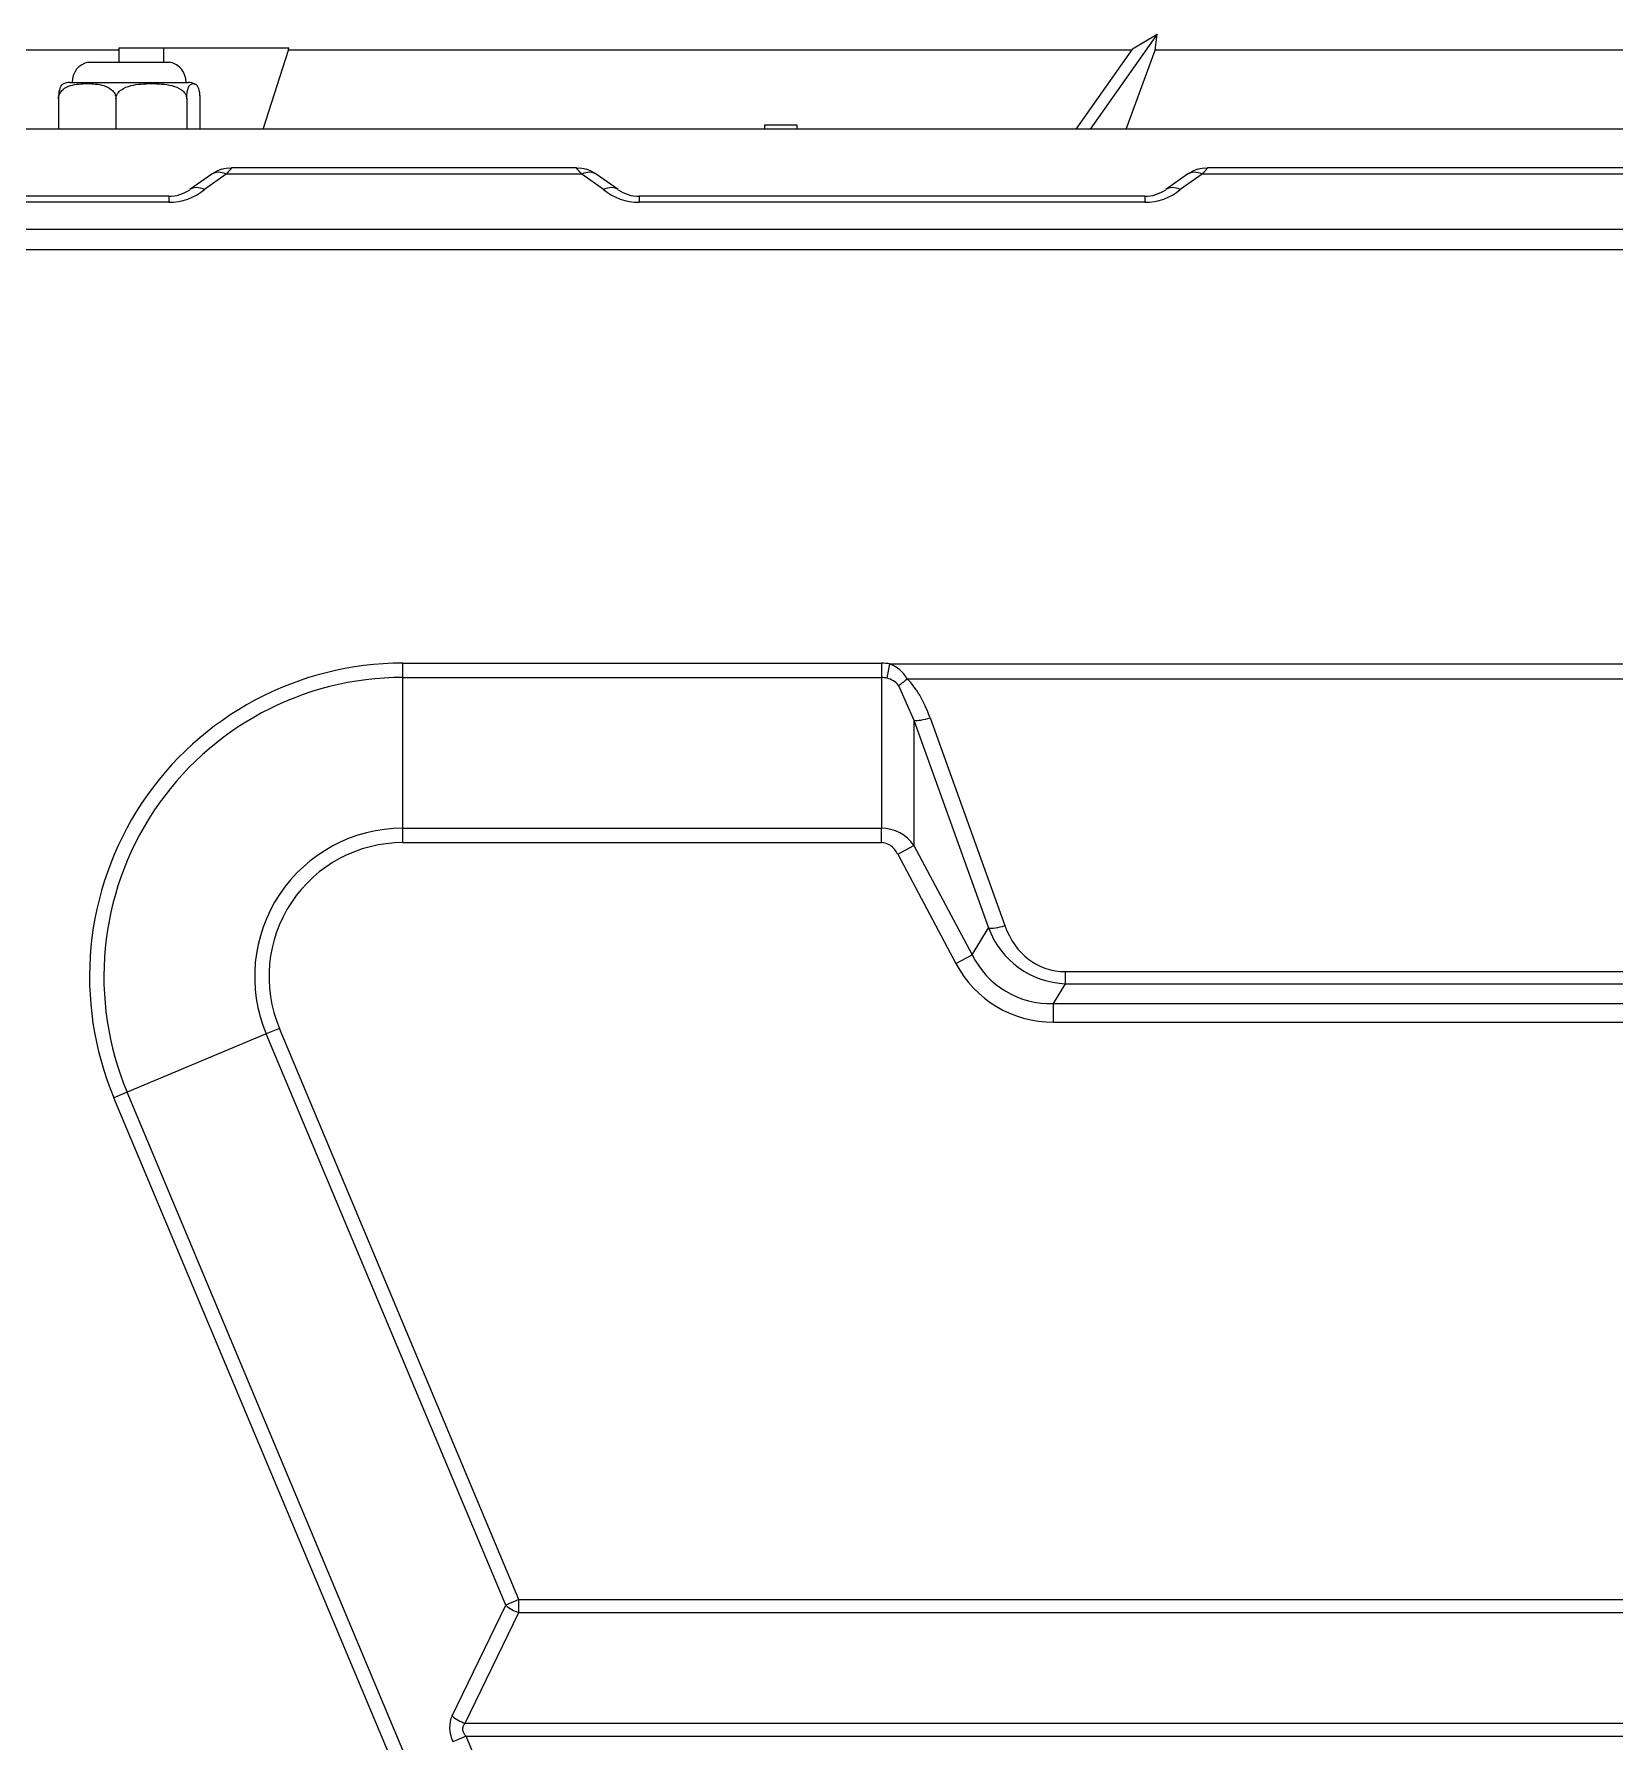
# Model space of a CAD drawing. Header units: millimetres. Extents: x 113490 to 142599, y -20467 to 115.
# Drawn here: x 129717.9 to 130106.6, y -6526.7 to -6106.8 of the extents above; entities that cross this region are included whole.
import ezdxf

# ---------------------------------------------------------------- set-up
doc = ezdxf.new("R2010")
doc.units = ezdxf.units.MM
doc.layers.add('DV1_0', color=7, linetype='Continuous')

msp = doc.modelspace()

# ---------------------------------------------------------------- linework, layer by layer
at = {"layer": 'DV1_0', "color": 7, "linetype": 'Continuous', "lineweight": 15}
for p, q in [((129994.11, -6106.81), (129977.59, -6130.18)), ((129988.01, -6110.43), (129994.11, -6106.81)), ((129993.62, -6110.72), (129994.11, -6106.81)), ((129738.71, -6110.72), (129652.1, -6110.72)), ((129731.26, -6113.68), (129751.26, -6113.68)), ((129738.71, -6110.18), (129749.73, -6110.18)), ((129738.71, -6110.18), (129738.71, -6113.68)), ((129749.73, -6110.18), (129749.73, -6113.68)), ((129749.73, -6110.18), (129780.56, -6110.18)), ((129774.2, -6130.18), (129780.5, -6110.72)), ((129780.5, -6110.72), (129780.56, -6110.18)), ((129987.98, -6110.72), (129780.5, -6110.72)), ((129988.01, -6110.43), (129974.05, -6130.18)), ((129986.42, -6130.18), (129993.62, -6110.72)), ((130218.9, -6110.72), (129993.62, -6110.72)), ((129726.76, -6118.68), (129755.76, -6118.68)), ((129723.87, -6122.68), (129723.87, -6130.18)), ((129738.04, -6122.68), (129738.04, -6130.18)), ((129755.43, -6122.68), (129755.43, -6130.18)), ((129758.65, -6122.68), (129758.65, -6130.18)), ((130603.6, -6130.18), (129609.69, -6130.18)), ((129905.52, -6129.18), (129897.52, -6129.18)), ((129897.52, -6129.18), (129897.52, -6130.18)), ((129905.52, -6130.18), (129905.52, -6129.18)), ((129761.57, -6141.28), (129756.19, -6145.05)), ((129761.81, -6141.11), (129761.57, -6141.28)), ((129851.24, -6139.68), (129766.48, -6139.68)), ((129856.15, -6141.28), (129855.91, -6141.11)), ((129861.54, -6145.05), (129856.15, -6141.28)), ((130001.57, -6141.28), (129996.19, -6145.05)), ((130001.81, -6141.11), (130001.57, -6141.28)), ((130206.04, -6139.68), (130006.48, -6139.68)), ((129751.02, -6146.68), (129626.7, -6146.68)), ((129991.02, -6146.68), (129866.7, -6146.68))]:
    msp.add_line(p, q, dxfattribs=at)
at = {"layer": 'DV1_0', "color": 7, "linetype": 'Continuous', "lineweight": 20}
for p, q in [((129765.15, -6141.22), (129759.77, -6144.99)), ((129852.57, -6141.22), (129765.15, -6141.22)), ((129857.96, -6144.99), (129852.57, -6141.22)), ((130005.15, -6141.22), (129999.77, -6144.99)), ((130207.37, -6141.22), (130005.15, -6141.22)), ((129751.02, -6146.68), (129751.02, -6148.14)), ((129866.7, -6146.68), (129866.7, -6148.14)), ((129991.02, -6146.68), (129991.02, -6148.14)), ((129751.02, -6148.14), (129626.7, -6148.14)), ((129991.02, -6148.14), (129866.7, -6148.14)), ((129548.64, -6154.76), (130663.88, -6154.76)), ((129548.64, -6159.73), (130663.88, -6159.73)), ((129808.6, -6261.47), (129926.28, -6261.47)), ((129808.6, -6265.01), (129808.6, -6261.47)), ((129808.6, -6302.08), (129808.6, -6265.01)), ((129808.6, -6265.01), (129926.28, -6265.01)), ((129926.28, -6261.47), (129926.28, -6265.01)), ((129926.28, -6265.01), (129926.28, -6302.08)), ((129927.68, -6265.18), (129928.38, -6261.68)), ((129928.38, -6261.68), (130284.14, -6261.68)), ((129930.48, -6266.98), (129934.26, -6275.5)), ((129932.58, -6265.31), (130279.94, -6265.31)), ((129934.26, -6275.5), (129934.26, -6306.3)), ((129934.26, -6275.5), (129952.64, -6326.6)), ((129938.26, -6274.91), (129956.64, -6326.01)), ((129808.6, -6302.08), (129926.28, -6302.08)), ((129808.6, -6305.61), (129808.6, -6302.08)), ((129926.28, -6305.61), (129926.28, -6302.08)), ((129808.6, -6305.61), (129926.28, -6305.61)), ((129930.27, -6308.43), (129934.26, -6306.3)), ((129934.26, -6306.3), (129948.6, -6333.22)), ((129930.27, -6308.43), (129944.61, -6335.35)), ((129948.6, -6333.22), (129952.64, -6326.6)), ((129944.61, -6335.35), (129948.6, -6333.22)), ((129968.6, -6345.2), (129971.58, -6340.3)), ((129971.58, -6337.31), (130240.94, -6337.31)), ((129971.58, -6340.3), (129971.58, -6337.31)), ((129971.58, -6340.3), (130240.94, -6340.3)), ((129968.6, -6345.2), (130243.93, -6345.2)), ((129968.6, -6349.73), (129968.6, -6345.2)), ((129774.97, -6352.64), (129740.78, -6366.98)), ((129778.23, -6351.28), (129774.97, -6352.64)), ((129833.87, -6493.1), (129774.97, -6352.64)), ((129837.13, -6491.73), (129778.23, -6351.28)), ((129968.6, -6349.73), (130243.93, -6349.73)), ((129740.78, -6366.98), (129737.52, -6368.35)), ((130012.33, -7023.69), (129737.52, -6368.35)), ((130015.59, -7022.32), (129740.78, -6366.98)), ((129837.13, -6491.73), (129833.87, -6493.1)), ((129837.13, -6491.73), (130375.39, -6491.73)), ((129837.13, -6494.93), (129837.13, -6491.73)), ((129820.69, -6520.32), (129833.87, -6493.1)), ((129823.95, -6522.15), (129837.13, -6494.93)), ((129837.13, -6494.93), (130375.39, -6494.93)), ((129824.12, -6525.35), (129820.86, -6526.72)), ((129823.95, -6522.15), (130388.57, -6522.15)), ((129824.12, -6525.35), (130388.4, -6525.35)), ((129898.08, -6701.73), (129824.12, -6525.35))]:
    msp.add_line(p, q, dxfattribs=at)
at = {"layer": 'DV1_0', "color": 7, "linetype": 'Continuous', "lineweight": 15}
for centre, radius, start, end in [((129732.26, -6118.58), 5, 101.5251, 181.1553), ((129750.26, -6118.58), 5, 358.8447, 78.4749), ((129726.76, -6122.68), 4, 90, 116.789), ((129755.76, -6122.68), 4, 63.2664, 90), ((129766.48, -6147.99), 8.31, 106.9484, 125), ((129765.68, -6144.96), 5.18, 82.4063, 109.1972), ((129852.04, -6144.96), 5.18, 70.8028, 97.5937), ((129851.24, -6147.99), 8.31, 55, 73.0515), ((130006.48, -6147.99), 8.31, 106.9484, 125), ((130005.68, -6144.96), 5.18, 82.4063, 109.1972), ((129751.02, -6137.68), 9, 270, 305), ((129866.7, -6137.68), 9, 235, 270), ((129991.02, -6137.68), 9, 270, 305)]:
    msp.add_arc(centre, radius, start, end, dxfattribs=at)
at = {"layer": 'DV1_0', "color": 7, "linetype": 'Continuous', "lineweight": 20}
for centre, radius, start, end in [((129751.23, -6135), 13.14, 269.1115, 310.5333), ((129866.5, -6135), 13.14, 229.4667, 270.8885), ((129991.23, -6135), 13.14, 269.1115, 310.5333), ((129808.6, -6338.54), 77.07, 90, 202.75), ((129808.6, -6338.54), 73.54, 90, 202.75), ((129926.27, -6272.17), 10.7, 78.6283, 89.9781), ((129926.27, -6270.77), 5.76, 75.8423, 89.9426), ((129925.51, -6269.25), 8.09, 29.1013, 69.2139), ((129926.5, -6270.1), 5.06, 38.1838, 76.5434), ((129808.6, -6338.54), 36.46, 90, 202.75), ((129926.19, -6311.89), 9.82, 34.7293, 89.5286), ((129808.6, -6338.54), 32.93, 90, 202.75), ((129972.26, -6319.42), 20.89, 200.0927, 268.1286), ((129968.34, -6322.96), 26.77, 207.5641, 270.5386), ((129967.89, -6323.71), 21.5, 206.2554, 271.8867)]:
    msp.add_arc(centre, radius, start, end, dxfattribs=at)
at = {"layer": 'DV1_0', "color": 7, "linetype": 'Continuous', "lineweight": 15}
for centre, major_axis, start_param, end_param in [((129765.15, -6146.39), (-3.58, 5.11), 5.458935, 6.283185), ((129852.57, -6146.39), (3.58, 5.11), 0, 0.82425), ((130005.15, -6146.39), (-3.58, 5.11), 5.458935, 6.283185), ((129759.77, -6150.16), (-3.58, 5.11), 5.458935, 6.283185), ((129857.96, -6150.16), (3.58, 5.11), 0, 0.82425), ((129999.77, -6150.16), (-3.58, 5.11), 5.458935, 6.283185)]:
    msp.add_ellipse(centre, major_axis=major_axis, ratio=0.647809, start_param=start_param, end_param=end_param, dxfattribs=at)
at = {"layer": 'DV1_0', "color": 7, "linetype": 'Continuous', "lineweight": 20}
for centre, major_axis, ratio, start_param, end_param in [((129932.58, -6263.77), (-3.48, -3.59), 0.220719, 0.717909, 1.347194), ((129926.32, -6293.69), (-0.05, 31.28), 0.477729, 5.355274, 5.847767), ((129938.26, -6273.37), (-4.7, -1.69), 0.292381, 0.461167, 1.46601), ((129926.28, -6312.67), (-0.01, 7.06), 0.707338, 5.356674, 6.282449), ((129956.64, -6324.47), (-4.7, -1.69), 0.292381, 0.461166, 1.466009), ((129976.36, -6311.34), (10.92, 24.7), 0.734557, 2.48522, 3.455755), ((129837.13, -6491.73), (4.5, -2.18), 0.600003, 4.2257, 4.995183), ((129831.68, -6526.71), (-10.61, 7.07), 0.665415, 0.091279, 0.78667), ((129823.95, -6518.95), (4.5, -2.18), 0.600003, 4.2257, 4.995183)]:
    msp.add_ellipse(centre, major_axis=major_axis, ratio=ratio, start_param=start_param, end_param=end_param, dxfattribs=at)
at = {"layer": 'DV1_0', "color": 7, "linetype": 'Continuous', "lineweight": 15}
for points, knots in [([(129723.87, -6122.68), (129723.87, -6122.22), (129724, -6121.78), (129724.4, -6121.03), (129724.67, -6120.72), (129725.53, -6119.97), (129726.2, -6119.67), (129728.21, -6119.06), (129729.59, -6118.98), (129731.65, -6118.98), (129732.34, -6119.01), (129733.71, -6119.15), (129734.4, -6119.27), (129735.74, -6119.68), (129736.4, -6119.98), (129737.26, -6120.74), (129737.52, -6121.04), (129737.92, -6121.78), (129738.04, -6122.22), (129738.04, -6122.68)], [0, 0, 0, 0, 0.0625, 0.0625, 0.125, 0.125, 0.25, 0.25, 0.5, 0.5, 0.625, 0.625, 0.75, 0.75, 0.875, 0.875, 0.9375, 0.9375, 1, 1, 1, 1]), ([(129724.99, -6119.09), (129724.84, -6119.17), (129724.69, -6119.28), (129724.4, -6119.68), (129724.25, -6119.98), (129724.05, -6120.74), (129723.99, -6121.04), (129723.9, -6121.78), (129723.87, -6122.22), (129723.87, -6122.68)], [0.6313126, 0.6313126, 0.6313126, 0.6313126, 0.75, 0.75, 0.875, 0.875, 0.9375, 0.9375, 1, 1, 1, 1]), ([(129738.04, -6122.68), (129738.04, -6122.23), (129738.2, -6121.78), (129738.68, -6121.04), (129739.01, -6120.73), (129740.06, -6119.98), (129740.88, -6119.68), (129742.52, -6119.27), (129743.37, -6119.15), (129745.05, -6119.01), (129745.89, -6118.98), (129747.59, -6118.98), (129748.43, -6119.01), (129750.11, -6119.15), (129750.96, -6119.27), (129752.6, -6119.68), (129753.42, -6119.98), (129754.47, -6120.73), (129754.79, -6121.04), (129755.28, -6121.79), (129755.43, -6122.23), (129755.43, -6122.68)], [0, 0, 0, 0, 0.0625, 0.0625, 0.125, 0.125, 0.25, 0.25, 0.375, 0.375, 0.5, 0.5, 0.625, 0.625, 0.75, 0.75, 0.875, 0.875, 0.9375, 0.9375, 1, 1, 1, 1]), ([(129755.43, -6122.68), (129755.43, -6122.22), (129755.46, -6121.78), (129755.55, -6121.03), (129755.61, -6120.72), (129755.81, -6119.97), (129755.96, -6119.67), (129756.41, -6119.06), (129756.73, -6118.98), (129757.2, -6118.98), (129757.35, -6119.01), (129757.66, -6119.15), (129757.82, -6119.27), (129758.12, -6119.68), (129758.27, -6119.98), (129758.47, -6120.74), (129758.53, -6121.04), (129758.62, -6121.78), (129758.65, -6122.22), (129758.65, -6122.68)], [0, 0, 0, 0, 0.0625, 0.0625, 0.125, 0.125, 0.25, 0.25, 0.5, 0.5, 0.625, 0.625, 0.75, 0.75, 0.875, 0.875, 0.9375, 0.9375, 1, 1, 1, 1]), ([(129766.48, -6139.68), (129766.48, -6139.68), (129766.48, -6139.68), (129766.48, -6139.68), (129766.47, -6139.69), (129766.46, -6139.7), (129766.45, -6139.72), (129766.43, -6139.75), (129766.4, -6139.78), (129766.38, -6139.8), (129766.37, -6139.82)], [0, 0, 0, 0, 0.0225374, 0.045499, 0.0704143, 0.098741, 0.1307989, 0.1673281, 0.2070826, 0.2462765, 0.2462765, 0.2462765, 0.2462765]), ([(129851.35, -6139.82), (129851.34, -6139.81), (129851.32, -6139.78), (129851.29, -6139.75), (129851.27, -6139.72), (129851.26, -6139.7), (129851.25, -6139.69), (129851.25, -6139.68), (129851.24, -6139.68), (129851.24, -6139.68), (129851.24, -6139.68)], [0.7510552, 0.7510552, 0.7510552, 0.7510552, 0.7916124, 0.8314593, 0.8682647, 0.9005811, 0.9291259, 0.9542346, 0.9772576, 1, 1, 1, 1]), ([(130006.48, -6139.68), (130006.48, -6139.68), (130006.48, -6139.68), (130006.48, -6139.68), (130006.47, -6139.69), (130006.46, -6139.7), (130006.45, -6139.72), (130006.43, -6139.75), (130006.4, -6139.78), (130006.38, -6139.8), (130006.37, -6139.82)], [0, 0, 0, 0, 0.0225374, 0.045499, 0.0704143, 0.098741, 0.1307989, 0.1673281, 0.2070826, 0.2462765, 0.2462765, 0.2462765, 0.2462765])]:
    msp.add_open_spline(points, degree=3, knots=knots, dxfattribs=at)
at = {"layer": 'DV1_0', "color": 7, "linetype": 'Continuous', "lineweight": 20}
for points, knots in [([(129766.37, -6139.82), (129766.37, -6139.82), (129766.36, -6139.83), (129766.33, -6139.87), (129766.29, -6139.92), (129766.25, -6139.98), (129766.2, -6140.04), (129766.14, -6140.1), (129766.09, -6140.17), (129766.03, -6140.24), (129765.97, -6140.31), (129765.9, -6140.39), (129765.82, -6140.48), (129765.75, -6140.56), (129765.66, -6140.66), (129765.57, -6140.76), (129765.48, -6140.86), (129765.38, -6140.98), (129765.27, -6141.09), (129765.19, -6141.18), (129765.15, -6141.22)], [0.2462765, 0.2462765, 0.2462765, 0.2462765, 0.2478008, 0.2893055, 0.3313105, 0.3725388, 0.4126164, 0.4523133, 0.4921019, 0.5323136, 0.5732018, 0.614975, 0.657814, 0.7018833, 0.7473363, 0.7943249, 0.8429799, 0.8935078, 0.9458807, 1, 1, 1, 1]), ([(129852.57, -6141.22), (129852.53, -6141.18), (129852.45, -6141.09), (129852.35, -6140.98), (129852.24, -6140.86), (129852.15, -6140.76), (129852.06, -6140.66), (129851.98, -6140.56), (129851.9, -6140.48), (129851.83, -6140.39), (129851.76, -6140.31), (129851.69, -6140.24), (129851.64, -6140.17), (129851.58, -6140.1), (129851.53, -6140.04), (129851.48, -6139.98), (129851.43, -6139.92), (129851.39, -6139.87), (129851.36, -6139.84), (129851.35, -6139.82), (129851.35, -6139.82)], [0, 0, 0, 0, 0.0543595, 0.1067072, 0.1570729, 0.2056296, 0.252514, 0.2978724, 0.3418516, 0.3846049, 0.4262954, 0.4671026, 0.5072332, 0.5469375, 0.5865442, 0.6265138, 0.6676215, 0.7095311, 0.7509673, 0.7510552, 0.7510552, 0.7510552, 0.7510552]), ([(130006.37, -6139.82), (130006.37, -6139.82), (130006.36, -6139.83), (130006.33, -6139.87), (130006.29, -6139.92), (130006.25, -6139.98), (130006.2, -6140.04), (130006.14, -6140.1), (130006.09, -6140.17), (130006.03, -6140.24), (130005.97, -6140.31), (130005.9, -6140.39), (130005.82, -6140.48), (130005.75, -6140.56), (130005.66, -6140.66), (130005.57, -6140.76), (130005.48, -6140.86), (130005.38, -6140.98), (130005.27, -6141.09), (130005.19, -6141.18), (130005.15, -6141.22)], [0.2462765, 0.2462765, 0.2462765, 0.2462765, 0.2478008, 0.2893055, 0.3313105, 0.3725388, 0.4126164, 0.4523133, 0.4921019, 0.5323136, 0.5732018, 0.614975, 0.657814, 0.7018833, 0.7473363, 0.7943249, 0.8429799, 0.8935078, 0.9458807, 1, 1, 1, 1]), ([(129824.12, -6525.35), (129824.02, -6525.23), (129823.84, -6525), (129823.63, -6524.65), (129823.48, -6524.32), (129823.38, -6523.99), (129823.33, -6523.68), (129823.34, -6523.37), (129823.39, -6523.07), (129823.5, -6522.77), (129823.68, -6522.45), (129823.85, -6522.25), (129823.95, -6522.15)], [0, 0, 0, 0, 0.110169, 0.212602, 0.309753, 0.403013, 0.494121, 0.584543, 0.676672, 0.773904, 0.880334, 1, 1, 1, 1])]:
    msp.add_open_spline(points, degree=3, knots=knots, dxfattribs=at)

doc.saveas('drawing.dxf')
